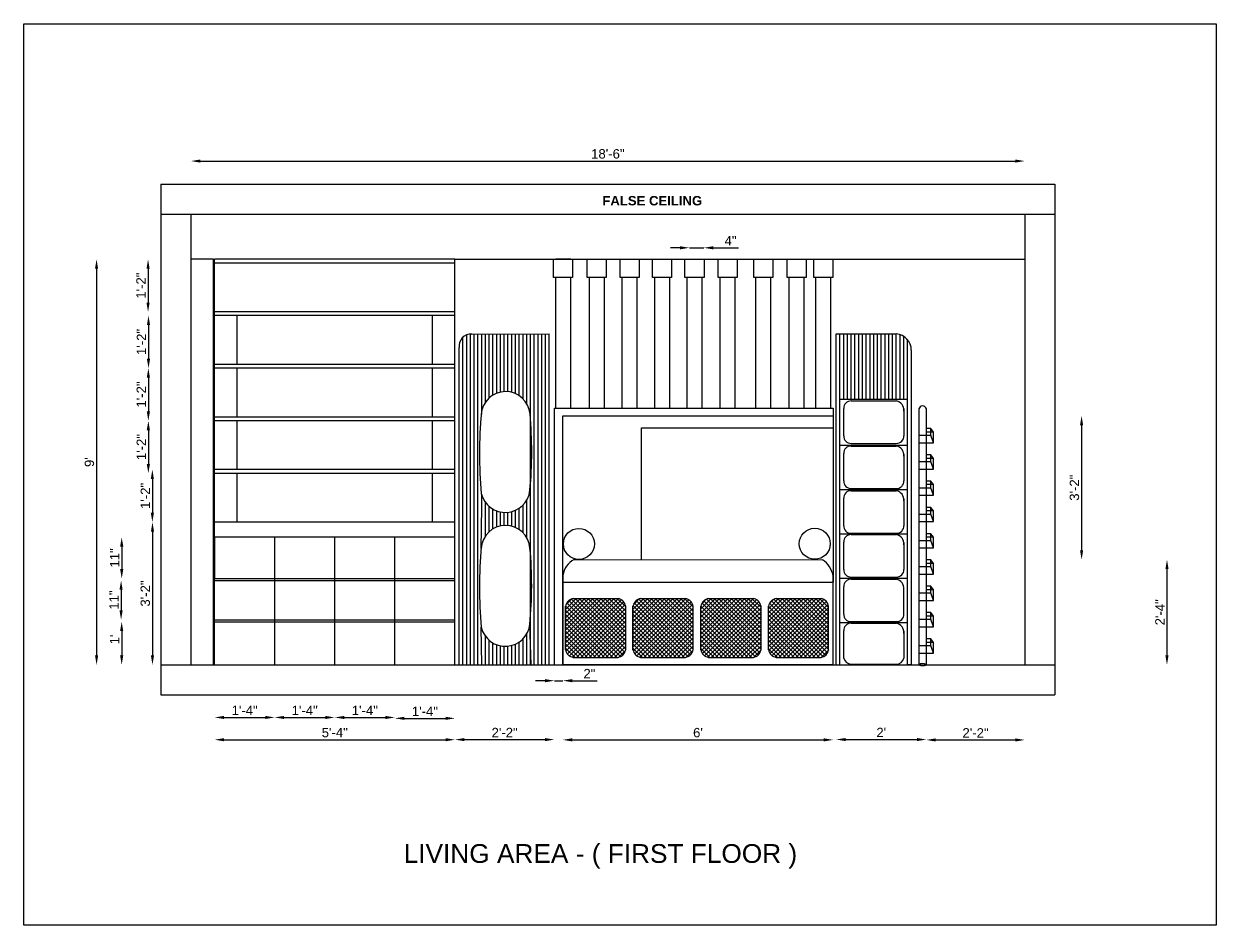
# Model space of a CAD drawing. Header units: feet. Extents: x 2272 to 4893, y 337 to 2916.
# Drawn here: x 3176.6 to 3494, y 1193.7 to 1433.8 of the extents above; entities that cross this region are included whole.
import ezdxf

# ---------------------------------------------------------------- set-up
doc = ezdxf.new("R2010")
doc.units = ezdxf.units.FT
doc.layers.add('Door', color=15, linetype='Continuous')
doc.styles.get("Standard").update_dxf_attribs({"font": 'arial.ttf'})
doc.dimstyles.new('ISO-25', dxfattribs={"dimtxt": 2.5, "dimasz": 2.5, "dimexe": 1.25, "dimexo": 0.625, "dimtad": 1, "dimdec": 0, "dimlunit": 4, "dimtxsty": 'Standard', "dimcen": 2.5, "dimse1": 1, "dimse2": 1, "dimadec": 0, "dimazin": 0, "dimtfac": 1, "dimtdec": 0, "dimtmove": 0, "dimatfit": 3, "dimfxl": 1, "dimarcsym": 0})

# ---------------------------------------------------------------- blocks, each defined once
blk = doc.blocks.new('*D395')
at = {"layer": 'Defpoints', "color": 0, "transparency": 16777216}
for p in [(3227.07, 1301.06), (3210.82, 1263.06), (3227.36, 1263.06)]:
    blk.add_point(p, dxfattribs=at)
at = {"layer": 'Door', "color": 0, "lineweight": -2, "transparency": 16777216}
blk.add_line((3210.82, 1298.56), (3210.82, 1265.56), dxfattribs=at)
at = {"layer": 'Door', "color": 0, "transparency": 16777216}
for points in [[(3210.41, 1298.56), (3211.24, 1298.56), (3210.82, 1301.06)], [(3210.41, 1265.56), (3211.24, 1265.56), (3210.82, 1263.06)]]:
    blk.add_solid(points, dxfattribs=at)
at = {"layer": 'Door', "color": 0, "transparency": 16777216, "insert": (3208.92, 1282.06), "char_height": 2.5, "attachment_point": 5, "rotation": 90}
blk.add_mtext('3\'-2"', dxfattribs=at)
blk = doc.blocks.new('*D396')
at = {"layer": 'Defpoints', "color": 0, "transparency": 16777216}
for p in [(3227.36, 1371.06), (3209.64, 1357.06), (3227.36, 1357.06)]:
    blk.add_point(p, dxfattribs=at)
at = {"layer": 'Door', "color": 0, "lineweight": -2, "transparency": 16777216}
blk.add_line((3209.64, 1368.56), (3209.64, 1359.56), dxfattribs=at)
at = {"layer": 'Door', "color": 0, "transparency": 16777216}
for points in [[(3209.22, 1368.56), (3210.06, 1368.56), (3209.64, 1371.06)], [(3209.22, 1359.56), (3210.06, 1359.56), (3209.64, 1357.06)]]:
    blk.add_solid(points, dxfattribs=at)
at = {"layer": 'Door', "color": 0, "transparency": 16777216, "insert": (3207.76, 1364.06), "char_height": 2.5, "attachment_point": 5, "rotation": 90}
blk.add_mtext('1\'-2"', dxfattribs=at)
blk = doc.blocks.new('*D397')
at = {"layer": 'Defpoints', "color": 0, "transparency": 16777216}
for p in [(3227.36, 1356.06), (3209.76, 1342.06), (3227.36, 1342.06)]:
    blk.add_point(p, dxfattribs=at)
at = {"layer": 'Door', "color": 0, "lineweight": -2, "transparency": 16777216}
blk.add_line((3209.76, 1353.56), (3209.76, 1344.56), dxfattribs=at)
at = {"layer": 'Door', "color": 0, "transparency": 16777216}
for points in [[(3209.34, 1353.56), (3210.18, 1353.56), (3209.76, 1356.06)], [(3209.34, 1344.56), (3210.18, 1344.56), (3209.76, 1342.06)]]:
    blk.add_solid(points, dxfattribs=at)
at = {"layer": 'Door', "color": 0, "transparency": 16777216, "insert": (3207.88, 1349.06), "char_height": 2.5, "attachment_point": 5, "rotation": 90}
blk.add_mtext('1\'-2"', dxfattribs=at)
blk = doc.blocks.new('*D398')
at = {"layer": 'Defpoints', "color": 0, "transparency": 16777216}
for p in [(3227.36, 1328.06), (3209.72, 1314.06), (3227.36, 1314.06)]:
    blk.add_point(p, dxfattribs=at)
at = {"layer": 'Door', "color": 0, "lineweight": -2, "transparency": 16777216}
blk.add_line((3209.72, 1325.56), (3209.72, 1316.56), dxfattribs=at)
at = {"layer": 'Door', "color": 0, "transparency": 16777216}
for points in [[(3209.3, 1325.56), (3210.14, 1325.56), (3209.72, 1328.06)], [(3209.3, 1316.56), (3210.14, 1316.56), (3209.72, 1314.06)]]:
    blk.add_solid(points, dxfattribs=at)
at = {"layer": 'Door', "color": 0, "transparency": 16777216, "insert": (3207.84, 1321.06), "char_height": 2.5, "attachment_point": 5, "rotation": 90}
blk.add_mtext('1\'-2"', dxfattribs=at)
blk = doc.blocks.new('*D399')
at = {"layer": 'Defpoints', "color": 0, "transparency": 16777216}
for p in [(3227.36, 1342.06), (3209.72, 1328.06), (3227.36, 1328.06)]:
    blk.add_point(p, dxfattribs=at)
at = {"layer": 'Door', "color": 0, "lineweight": -2, "transparency": 16777216}
blk.add_line((3209.72, 1339.56), (3209.72, 1330.56), dxfattribs=at)
at = {"layer": 'Door', "color": 0, "transparency": 16777216}
for points in [[(3209.3, 1339.56), (3210.14, 1339.56), (3209.72, 1342.06)], [(3209.3, 1330.56), (3210.14, 1330.56), (3209.72, 1328.06)]]:
    blk.add_solid(points, dxfattribs=at)
at = {"layer": 'Door', "color": 0, "transparency": 16777216, "insert": (3207.84, 1335.06), "char_height": 2.5, "attachment_point": 5, "rotation": 90}
blk.add_mtext('1\'-2"', dxfattribs=at)
blk = doc.blocks.new('*D400')
at = {"layer": 'Defpoints', "color": 0, "transparency": 16777216}
for p in [(3227.36, 1315.06), (3210.79, 1301.06), (3227.36, 1301.06)]:
    blk.add_point(p, dxfattribs=at)
at = {"layer": 'Door', "color": 0, "lineweight": -2, "transparency": 16777216}
blk.add_line((3210.79, 1312.56), (3210.79, 1303.56), dxfattribs=at)
at = {"layer": 'Door', "color": 0, "transparency": 16777216}
for points in [[(3210.37, 1312.56), (3211.2, 1312.56), (3210.79, 1315.06)], [(3210.37, 1303.56), (3211.2, 1303.56), (3210.79, 1301.06)]]:
    blk.add_solid(points, dxfattribs=at)
at = {"layer": 'Door', "color": 0, "transparency": 16777216, "insert": (3208.91, 1308.06), "char_height": 2.5, "attachment_point": 5, "rotation": 90}
blk.add_mtext('1\'-2"', dxfattribs=at)
blk = doc.blocks.new('*D401')
at = {"color": 0, "lineweight": -2, "transparency": 16777216}
blk.add_line((3229.86, 1249.06), (3240.86, 1249.06), dxfattribs=at)
at = {"color": 0, "transparency": 16777216}
for points in [[(3229.86, 1249.47), (3229.86, 1248.64), (3227.36, 1249.06)], [(3240.86, 1249.47), (3240.86, 1248.64), (3243.36, 1249.06)]]:
    blk.add_solid(points, dxfattribs=at)
at = {"layer": 'Defpoints', "color": 0, "transparency": 16777216}
for p in [(3227.36, 1263.06), (3243.36, 1263.06), (3243.36, 1249.06)]:
    blk.add_point(p, dxfattribs=at)
at = {"color": 0, "transparency": 16777216, "insert": (3235.36, 1250.94), "char_height": 2.5, "attachment_point": 5}
blk.add_mtext('1\'-4"', dxfattribs=at)
blk = doc.blocks.new('*D402')
at = {"color": 0, "lineweight": -2, "transparency": 16777216}
blk.add_line((3245.86, 1249.06), (3256.86, 1249.06), dxfattribs=at)
at = {"color": 0, "transparency": 16777216}
for points in [[(3245.86, 1249.47), (3245.86, 1248.64), (3243.36, 1249.06)], [(3256.86, 1249.47), (3256.86, 1248.64), (3259.36, 1249.06)]]:
    blk.add_solid(points, dxfattribs=at)
at = {"layer": 'Defpoints', "color": 0, "transparency": 16777216}
for p in [(3243.36, 1263.06), (3259.36, 1263.06), (3259.36, 1249.06)]:
    blk.add_point(p, dxfattribs=at)
at = {"color": 0, "transparency": 16777216, "insert": (3251.36, 1250.94), "char_height": 2.5, "attachment_point": 5}
blk.add_mtext('1\'-4"', dxfattribs=at)
blk = doc.blocks.new('*D403')
at = {"color": 0, "lineweight": -2, "transparency": 16777216}
blk.add_line((3261.86, 1249.06), (3272.86, 1249.06), dxfattribs=at)
at = {"color": 0, "transparency": 16777216}
for points in [[(3261.86, 1249.47), (3261.86, 1248.64), (3259.36, 1249.06)], [(3272.86, 1249.47), (3272.86, 1248.64), (3275.36, 1249.06)]]:
    blk.add_solid(points, dxfattribs=at)
at = {"layer": 'Defpoints', "color": 0, "transparency": 16777216}
for p in [(3259.36, 1263.06), (3275.36, 1263.06), (3275.36, 1249.06)]:
    blk.add_point(p, dxfattribs=at)
at = {"color": 0, "transparency": 16777216, "insert": (3267.36, 1250.94), "char_height": 2.5, "attachment_point": 5}
blk.add_mtext('1\'-4"', dxfattribs=at)
blk = doc.blocks.new('*D404')
at = {"color": 0, "lineweight": -2, "transparency": 16777216}
blk.add_line((3277.86, 1248.82), (3288.86, 1248.82), dxfattribs=at)
at = {"color": 0, "transparency": 16777216}
for points in [[(3277.86, 1249.24), (3277.86, 1248.41), (3275.36, 1248.82)], [(3288.86, 1249.24), (3288.86, 1248.41), (3291.36, 1248.82)]]:
    blk.add_solid(points, dxfattribs=at)
at = {"layer": 'Defpoints', "color": 0, "transparency": 16777216}
for p in [(3275.36, 1263.06), (3291.36, 1263.06), (3291.36, 1248.82)]:
    blk.add_point(p, dxfattribs=at)
at = {"color": 0, "transparency": 16777216, "insert": (3283.36, 1250.7), "char_height": 2.5, "attachment_point": 5}
blk.add_mtext('1\'-4"', dxfattribs=at)
blk = doc.blocks.new('*D405')
at = {"color": 0, "lineweight": -2, "transparency": 16777216}
blk.add_line((3480.95, 1288.58), (3480.95, 1265.56), dxfattribs=at)
at = {"color": 0, "transparency": 16777216}
for points in [[(3480.53, 1288.58), (3481.36, 1288.58), (3480.95, 1291.08)], [(3480.53, 1265.56), (3481.36, 1265.56), (3480.95, 1263.06)]]:
    blk.add_solid(points, dxfattribs=at)
at = {"layer": 'Defpoints', "color": 0, "transparency": 16777216}
for p in [(3389.24, 1291.08), (3390.53, 1263.06), (3480.95, 1263.06)]:
    blk.add_point(p, dxfattribs=at)
at = {"color": 0, "transparency": 16777216, "insert": (3479.07, 1277.07), "char_height": 2.5, "attachment_point": 5, "rotation": 90}
blk.add_mtext('2\'-4"', dxfattribs=at)
blk = doc.blocks.new('*D383')
at = {"color": 0, "lineweight": -2, "transparency": 16777216}
blk.add_line((3458.21, 1326.89), (3458.21, 1293.59), dxfattribs=at)
at = {"color": 0, "transparency": 16777216}
for points in [[(3457.8, 1326.89), (3458.63, 1326.89), (3458.21, 1329.39)], [(3457.8, 1293.59), (3458.63, 1293.59), (3458.21, 1291.09)]]:
    blk.add_solid(points, dxfattribs=at)
at = {"layer": 'Defpoints', "color": 0, "transparency": 16777216}
for p in [(3331.39, 1329.39), (3331.39, 1291.09), (3458.21, 1291.09)]:
    blk.add_point(p, dxfattribs=at)
at = {"color": 0, "transparency": 16777216, "insert": (3456.31, 1310.24), "char_height": 2.5, "attachment_point": 5, "rotation": 90}
blk.add_mtext('3\'-2"', dxfattribs=at)
blk = doc.blocks.new('*D406')
at = {"color": 0, "lineweight": -2, "transparency": 16777216}
blk.add_line((3223.57, 1397.23), (3440.57, 1397.23), dxfattribs=at)
at = {"color": 0, "transparency": 16777216}
for points in [[(3223.57, 1397.64), (3223.57, 1396.81), (3221.07, 1397.23)], [(3440.57, 1397.64), (3440.57, 1396.81), (3443.07, 1397.23)]]:
    blk.add_solid(points, dxfattribs=at)
at = {"layer": 'Defpoints', "color": 0, "transparency": 16777216}
for p in [(3443.07, 1397.23), (3221.07, 1383.06), (3443.07, 1383.06)]:
    blk.add_point(p, dxfattribs=at)
at = {"color": 0, "transparency": 16777216, "insert": (3332.07, 1399.13), "char_height": 2.5, "attachment_point": 5}
blk.add_mtext('18\'-6"', dxfattribs=at)
blk = doc.blocks.new('*D407')
at = {"color": 0, "lineweight": -2, "transparency": 16777216}
blk.add_line((3195.93, 1368.56), (3195.93, 1265.56), dxfattribs=at)
at = {"color": 0, "transparency": 16777216}
for points in [[(3195.52, 1368.56), (3196.35, 1368.56), (3195.93, 1371.06)], [(3195.52, 1265.56), (3196.35, 1265.56), (3195.93, 1263.06)]]:
    blk.add_solid(points, dxfattribs=at)
at = {"layer": 'Defpoints', "color": 0, "transparency": 16777216}
for p in [(3221.07, 1371.06), (3195.93, 1263.06), (3221.07, 1263.06)]:
    blk.add_point(p, dxfattribs=at)
at = {"color": 0, "transparency": 16777216, "insert": (3194.03, 1317.06), "char_height": 2.5, "attachment_point": 5, "rotation": 90}
blk.add_mtext("9'", dxfattribs=at)
blk = doc.blocks.new('*D384')
at = {"color": 0, "lineweight": -2, "transparency": 16777216}
for p, q in [((3351.28, 1374.13), (3348.78, 1374.13)), ((3353.78, 1374.13), (3357.63, 1374.13)), ((3360.13, 1374.13), (3366.85, 1374.13))]:
    blk.add_line(p, q, dxfattribs=at)
at = {"color": 0, "transparency": 16777216}
for points in [[(3351.28, 1374.55), (3351.28, 1373.71), (3353.78, 1374.13)], [(3360.13, 1374.55), (3360.13, 1373.71), (3357.63, 1374.13)]]:
    blk.add_solid(points, dxfattribs=at)
at = {"layer": 'Defpoints', "color": 0, "transparency": 16777216}
for p in [(3357.63, 1374.13), (3353.78, 1366.24), (3357.63, 1366.24)]:
    blk.add_point(p, dxfattribs=at)
at = {"color": 0, "transparency": 16777216, "insert": (3364.74, 1376.01), "char_height": 2.5, "attachment_point": 5}
blk.add_mtext('4"', dxfattribs=at)
blk = doc.blocks.new('*D385')
at = {"color": 0, "lineweight": -2, "transparency": 16777216}
blk.add_line((3229.86, 1243.13), (3288.86, 1243.13), dxfattribs=at)
at = {"color": 0, "transparency": 16777216}
for points in [[(3229.86, 1243.55), (3229.86, 1242.71), (3227.36, 1243.13)], [(3288.86, 1243.55), (3288.86, 1242.71), (3291.36, 1243.13)]]:
    blk.add_solid(points, dxfattribs=at)
at = {"layer": 'Defpoints', "color": 0, "transparency": 16777216}
for p in [(3227.36, 1263.06), (3291.36, 1263.06), (3291.36, 1243.13)]:
    blk.add_point(p, dxfattribs=at)
at = {"color": 0, "transparency": 16777216, "insert": (3259.36, 1245.02), "char_height": 2.5, "attachment_point": 5}
blk.add_mtext('5\'-4"', dxfattribs=at)
blk = doc.blocks.new('*D386')
at = {"color": 0, "lineweight": -2, "transparency": 16777216}
blk.add_line((3293.86, 1243.16), (3315.33, 1243.16), dxfattribs=at)
at = {"color": 0, "transparency": 16777216}
for points in [[(3293.86, 1243.58), (3293.86, 1242.75), (3291.36, 1243.16)], [(3315.33, 1243.58), (3315.33, 1242.75), (3317.83, 1243.16)]]:
    blk.add_solid(points, dxfattribs=at)
at = {"layer": 'Defpoints', "color": 0, "transparency": 16777216}
for p in [(3291.36, 1263.06), (3317.83, 1263.06), (3317.83, 1243.16)]:
    blk.add_point(p, dxfattribs=at)
at = {"color": 0, "transparency": 16777216, "insert": (3304.59, 1245.04), "char_height": 2.5, "attachment_point": 5}
blk.add_mtext('2\'-2"', dxfattribs=at)
blk = doc.blocks.new('*D408')
at = {"color": 0, "lineweight": -2, "transparency": 16777216}
blk.add_line((3322.57, 1243.09), (3389.57, 1243.09), dxfattribs=at)
at = {"color": 0, "transparency": 16777216}
for points in [[(3322.57, 1243.51), (3322.57, 1242.68), (3320.07, 1243.09)], [(3389.57, 1243.51), (3389.57, 1242.68), (3392.07, 1243.09)]]:
    blk.add_solid(points, dxfattribs=at)
at = {"layer": 'Defpoints', "color": 0, "transparency": 16777216}
for p in [(3320.07, 1263.06), (3392.07, 1263.06), (3392.07, 1243.09)]:
    blk.add_point(p, dxfattribs=at)
at = {"color": 0, "transparency": 16777216, "insert": (3356.07, 1245), "char_height": 2.5, "attachment_point": 5}
blk.add_mtext("6'", dxfattribs=at)
blk = doc.blocks.new('*D409')
at = {"color": 0, "lineweight": -2, "transparency": 16777216}
for p, q in [((3315.33, 1258.85), (3312.83, 1258.85)), ((3317.83, 1258.85), (3320.07, 1258.85)), ((3322.57, 1258.85), (3329.24, 1258.85))]:
    blk.add_line(p, q, dxfattribs=at)
at = {"color": 0, "transparency": 16777216}
for points in [[(3315.33, 1259.27), (3315.33, 1258.43), (3317.83, 1258.85)], [(3322.57, 1259.27), (3322.57, 1258.43), (3320.07, 1258.85)]]:
    blk.add_solid(points, dxfattribs=at)
at = {"layer": 'Defpoints', "color": 0, "transparency": 16777216}
for p in [(3317.83, 1263.06), (3320.07, 1263.06), (3320.07, 1258.85)]:
    blk.add_point(p, dxfattribs=at)
at = {"color": 0, "transparency": 16777216, "insert": (3327.16, 1260.73), "char_height": 2.5, "attachment_point": 5}
blk.add_mtext('2"', dxfattribs=at)
blk = doc.blocks.new('*D410')
at = {"color": 0, "lineweight": -2, "transparency": 16777216}
blk.add_line((3395.37, 1243.18), (3414.37, 1243.18), dxfattribs=at)
at = {"color": 0, "transparency": 16777216}
for points in [[(3395.37, 1243.59), (3395.37, 1242.76), (3392.87, 1243.18)], [(3414.37, 1243.59), (3414.37, 1242.76), (3416.87, 1243.18)]]:
    blk.add_solid(points, dxfattribs=at)
at = {"layer": 'Defpoints', "color": 0, "transparency": 16777216}
for p in [(3392.87, 1263.06), (3416.87, 1263.06), (3416.87, 1243.18)]:
    blk.add_point(p, dxfattribs=at)
at = {"color": 0, "transparency": 16777216, "insert": (3404.87, 1245.06), "char_height": 2.5, "attachment_point": 5}
blk.add_mtext("2'", dxfattribs=at)
blk = doc.blocks.new('*D411')
at = {"color": 0, "lineweight": -2, "transparency": 16777216}
blk.add_line((3419.37, 1243.07), (3440.57, 1243.07), dxfattribs=at)
at = {"color": 0, "transparency": 16777216}
for points in [[(3419.37, 1243.48), (3419.37, 1242.65), (3416.87, 1243.07)], [(3440.57, 1243.48), (3440.57, 1242.65), (3443.07, 1243.07)]]:
    blk.add_solid(points, dxfattribs=at)
at = {"layer": 'Defpoints', "color": 0, "transparency": 16777216}
for p in [(3416.87, 1263.06), (3443.07, 1263.06), (3443.07, 1243.07)]:
    blk.add_point(p, dxfattribs=at)
at = {"color": 0, "transparency": 16777216, "insert": (3429.97, 1244.95), "char_height": 2.5, "attachment_point": 5}
blk.add_mtext('2\'-2"', dxfattribs=at)
blk = doc.blocks.new('*D412')
at = {"color": 0, "lineweight": -2, "transparency": 16777216}
blk.add_line((3202.63, 1294.56), (3202.63, 1288.56), dxfattribs=at)
at = {"color": 0, "transparency": 16777216}
for points in [[(3202.21, 1294.56), (3203.05, 1294.56), (3202.63, 1297.06)], [(3202.21, 1288.56), (3203.05, 1288.56), (3202.63, 1286.06)]]:
    blk.add_solid(points, dxfattribs=at)
at = {"layer": 'Defpoints', "color": 0, "transparency": 16777216}
for p in [(3227.36, 1297.06), (3202.63, 1286.06), (3227.36, 1286.06)]:
    blk.add_point(p, dxfattribs=at)
at = {"color": 0, "transparency": 16777216, "insert": (3200.75, 1291.56), "char_height": 2.5, "attachment_point": 5, "rotation": 90}
blk.add_mtext('11"', dxfattribs=at)
blk = doc.blocks.new('*D413')
at = {"color": 0, "lineweight": -2, "transparency": 16777216}
blk.add_line((3202.46, 1283.06), (3202.46, 1277.56), dxfattribs=at)
at = {"color": 0, "transparency": 16777216}
for points in [[(3202.04, 1283.06), (3202.87, 1283.06), (3202.46, 1285.56)], [(3202.04, 1277.56), (3202.87, 1277.56), (3202.46, 1275.06)]]:
    blk.add_solid(points, dxfattribs=at)
at = {"layer": 'Defpoints', "color": 0, "transparency": 16777216}
for p in [(3227.36, 1285.56), (3202.46, 1275.06), (3227.36, 1275.06)]:
    blk.add_point(p, dxfattribs=at)
at = {"color": 0, "transparency": 16777216, "insert": (3200.58, 1280.31), "char_height": 2.5, "attachment_point": 5, "rotation": 90}
blk.add_mtext('11"', dxfattribs=at)
blk = doc.blocks.new('*D414')
at = {"color": 0, "lineweight": -2, "transparency": 16777216}
blk.add_line((3202.62, 1272.06), (3202.62, 1265.56), dxfattribs=at)
at = {"color": 0, "transparency": 16777216}
for points in [[(3202.2, 1272.06), (3203.04, 1272.06), (3202.62, 1274.56)], [(3202.2, 1265.56), (3203.04, 1265.56), (3202.62, 1263.06)]]:
    blk.add_solid(points, dxfattribs=at)
at = {"layer": 'Defpoints', "color": 0, "transparency": 16777216}
for p in [(3227.36, 1274.56), (3202.62, 1263.06), (3227.36, 1263.06)]:
    blk.add_point(p, dxfattribs=at)
at = {"color": 0, "transparency": 16777216, "insert": (3200.74, 1269.84), "char_height": 2.5, "attachment_point": 5, "rotation": 90}
blk.add_mtext("1'", dxfattribs=at)

msp = doc.modelspace()

# ---------------------------------------------------------------- hatches: boundary and pattern name
at = {"true_color": 0xcb9061}
h = msp.add_hatch(dxfattribs=at)
h.set_pattern_fill('ANSI37', color=33, scale=0.25)
h.set_pattern_definition([(45, (847.7625, 495.3498), (-0.561266, 0.561266), []), (135, (847.7625, 495.3498), (-0.561266, -0.561266), [])])
h.paths.add_polyline_path([(3334.818, 1265.056, 0.4142136), (3336.818, 1268.056), (3336.818, 1278.72, 0.4142136), (3333.818, 1280.72), (3322.818, 1280.72, 0.4142136), (3320.818, 1277.72), (3320.818, 1267.056, 0.4142136), (3323.818, 1265.056)])
h.paths.add_polyline_path([(3352.761, 1265.056, 0.4142136), (3354.761, 1268.056), (3354.761, 1278.72, 0.4142136), (3351.761, 1280.72), (3340.761, 1280.72, 0.4142136), (3338.761, 1277.72), (3338.761, 1267.056, 0.4142136), (3341.761, 1265.056)])
h.paths.add_polyline_path([(3370.857, 1265.056, 0.4142136), (3372.857, 1268.056), (3372.857, 1278.72, 0.4142136), (3369.857, 1280.72), (3358.857, 1280.72, 0.4142136), (3356.857, 1277.72), (3356.857, 1267.056, 0.4142136), (3359.857, 1265.056)])
h.paths.add_polyline_path([(3388.863, 1265.056, 0.4142136), (3390.863, 1268.056), (3390.863, 1278.72, 0.4142136), (3387.863, 1280.72), (3376.863, 1280.72, 0.4142136), (3374.863, 1277.72), (3374.863, 1267.056, 0.4142136), (3377.863, 1265.056)])

# ---------------------------------------------------------------- linework, layer by layer
at = {"color": 85, "true_color": 0x58ba48}
for p, q in [((3233.359, 1343.056), (3233.359, 1356.056)), ((3285.359, 1343.056), (3285.359, 1356.056)), ((3233.359, 1329.056), (3233.359, 1342.056)), ((3285.359, 1329.056), (3285.359, 1342.056)), ((3233.359, 1315.056), (3233.359, 1328.056)), ((3285.359, 1315.056), (3285.359, 1328.056)), ((3233.359, 1301.056), (3233.359, 1314.056)), ((3285.359, 1301.056), (3285.359, 1314.056)), ((3227.359, 1297.056), (3227.359, 1286.056))]:
    msp.add_line(p, q, dxfattribs=at)
at = {"color": 141, "true_color": 0xadddf7}
for p, q in [((3293.481, 1263.056), (3293.481, 1350.301)), ((3294.481, 1263.056), (3294.481, 1350.937)), ((3295.481, 1263.056), (3295.481, 1351.163)), ((3296.481, 1271.73), (3296.481, 1351.167)), ((3297.481, 1305.871), (3297.481, 1351.17)), ((3298.481, 1330.682), (3298.481, 1351.173)), ((3299.481, 1333.016), (3299.481, 1351.176)), ((3300.481, 1334.161), (3300.481, 1351.179)), ((3301.481, 1334.905), (3301.481, 1351.181)), ((3301.481, 1335.765), (3301.481, 1350.459)), ((3302.481, 1335.398), (3302.481, 1351.184)), ((3303.481, 1335.699), (3303.481, 1351.187)), ((3304.481, 1335.834), (3304.481, 1351.19)), ((3305.481, 1335.813), (3305.481, 1351.193)), ((3306.481, 1335.636), (3306.481, 1351.195)), ((3307.481, 1335.289), (3307.481, 1351.198)), ((3308.481, 1334.737), (3308.481, 1351.201)), ((3309.481, 1333.909), (3309.481, 1351.204)), ((3309.481, 1333.909), (3309.481, 1351.204)), ((3309.481, 1333.909), (3309.481, 1351.204)), ((3310.481, 1332.599), (3310.481, 1351.206)), ((3311.481, 1328.138), (3311.481, 1351.223)), ((3311.481, 1263.056), (3311.481, 1351.212)), ((3312.481, 1263.056), (3312.481, 1351.212)), ((3313.481, 1263.056), (3313.481, 1351.215)), ((3314.481, 1263.056), (3314.481, 1351.218)), ((3314.481, 1263.056), (3314.481, 1351.218)), ((3315.481, 1263.056), (3315.481, 1351.22)), ((3316.481, 1263.056), (3316.481, 1351.223)), ((3392.873, 1263.056), (3392.873, 1351.223)), ((3393.873, 1263.056), (3393.873, 1351.223)), ((3394.873, 1333.856), (3394.873, 1351.223)), ((3395.873, 1333.856), (3395.873, 1351.223)), ((3396.873, 1333.856), (3396.873, 1351.223)), ((3397.873, 1333.856), (3397.873, 1351.223)), ((3398.873, 1333.856), (3398.873, 1351.223)), ((3399.873, 1333.856), (3399.873, 1351.223)), ((3400.873, 1333.856), (3400.873, 1351.223)), ((3401.873, 1333.856), (3401.873, 1351.223)), ((3402.873, 1333.856), (3402.873, 1351.223)), ((3403.873, 1333.856), (3403.873, 1351.223)), ((3404.873, 1333.856), (3404.873, 1351.223)), ((3405.873, 1333.856), (3405.873, 1351.223)), ((3406.873, 1333.856), (3406.873, 1351.223)), ((3407.873, 1333.856), (3407.873, 1351.223)), ((3408.873, 1333.856), (3408.873, 1351.223)), ((3409.873, 1333.856), (3409.873, 1351.001)), ((3410.873, 1333.856), (3410.873, 1350.507)), ((3411.873, 1263.056), (3411.873, 1349.601)), ((3292.481, 1263.056), (3292.481, 1347.54)), ((3298.481, 1304.95), (3298.481, 1308.288)), ((3297.481, 1270.227), (3297.481, 1305.871)), ((3298.342, 1294.074), (3298.481, 1304.95)), ((3299.481, 1297.396), (3299.481, 1306.309)), ((3300.481, 1298.535), (3300.481, 1305.234)), ((3309.481, 1298.266), (3309.481, 1305.628)), ((3310.481, 1296.95), (3310.481, 1306.952)), ((3301.481, 1299.277), (3301.481, 1304.525)), ((3302.481, 1299.768), (3302.481, 1304.055)), ((3303.481, 1300.067), (3303.481, 1303.771)), ((3304.481, 1300.201), (3304.481, 1303.65)), ((3305.481, 1300.179), (3305.481, 1303.682)), ((3306.481, 1300), (3306.481, 1303.869)), ((3306.481, 1300), (3306.481, 1303.869)), ((3307.481, 1299.651), (3307.481, 1304.227)), ((3308.481, 1299.097), (3308.481, 1304.789)), ((3298.481, 1263.056), (3298.361, 1273.063)), ((3311.693, 1263.056), (3311.309, 1273.91)), ((3296.481, 1263.056), (3296.481, 1271.73)), ((3297.481, 1263.056), (3297.481, 1270.227)), ((3299.481, 1263.056), (3299.481, 1270.664)), ((3309.481, 1263.056), (3309.481, 1270.003)), ((3310.481, 1263.056), (3310.481, 1271.334)), ((3300.481, 1263.056), (3300.481, 1269.592)), ((3301.481, 1263.056), (3301.481, 1268.886)), ((3302.481, 1263.056), (3302.481, 1268.418)), ((3303.481, 1263.056), (3303.481, 1268.136)), ((3304.481, 1263.056), (3304.481, 1268.016)), ((3305.481, 1263.056), (3305.481, 1268.049)), ((3306.481, 1263.056), (3306.481, 1268.238)), ((3307.481, 1263.056), (3307.481, 1268.598)), ((3308.481, 1263.056), (3308.481, 1269.161))]:
    msp.add_line(p, q, dxfattribs=at)
at = {"color": 4}
for p, q in [((3295.832, 1351.166), (3316.481, 1351.223)), ((3392.873, 1351.223), (3408.873, 1351.223)), ((3412.873, 1346.831), (3412.873, 1263.056)), ((3322.818, 1280.72), (3334.818, 1280.72)), ((3340.761, 1280.72), (3352.761, 1280.72)), ((3358.857, 1280.72), (3370.857, 1280.72)), ((3376.863, 1280.72), (3388.863, 1280.72)), ((3320.818, 1267.056), (3320.818, 1278.72)), ((3336.818, 1267.056), (3336.818, 1278.72)), ((3338.761, 1267.056), (3338.761, 1278.72)), ((3354.761, 1267.056), (3354.761, 1278.72)), ((3356.857, 1267.056), (3356.857, 1278.72)), ((3372.857, 1267.056), (3372.857, 1278.72)), ((3374.863, 1267.056), (3374.863, 1278.72)), ((3390.863, 1267.056), (3390.863, 1278.72)), ((3322.818, 1265.056), (3334.818, 1265.056)), ((3340.761, 1265.056), (3352.761, 1265.056)), ((3358.857, 1265.056), (3370.857, 1265.056)), ((3376.863, 1265.056), (3388.863, 1265.056)), ((3380.537, 1263.056), (3382.537, 1263.056)), ((3412.873, 1263.056), (3411.873, 1263.056))]:
    msp.add_line(p, q, dxfattribs=at)
at = {"color": 30, "true_color": 0xf26722}
for p, q in [((3311.481, 1328.138), (3311.481, 1333.856)), ((3393.873, 1333.856), (3411.873, 1333.856)), ((3393.873, 1263.056), (3393.873, 1333.856)), ((3411.873, 1263.056), (3411.873, 1333.856)), ((3394.873, 1324.056), (3394.873, 1331.356)), ((3396.873, 1333.356), (3408.873, 1333.356)), ((3410.873, 1331.307), (3410.873, 1324.056)), ((3393.873, 1321.556), (3411.873, 1321.556)), ((3396.873, 1322.056), (3408.873, 1322.056)), ((3396.873, 1321.334), (3408.873, 1321.334)), ((3394.873, 1312.034), (3394.873, 1319.334)), ((3410.873, 1319.285), (3410.873, 1312.034)), ((3393.873, 1309.756), (3411.873, 1309.756)), ((3396.873, 1310.034), (3408.873, 1310.034)), ((3396.873, 1309.428), (3408.873, 1309.428)), ((3394.873, 1300.128), (3394.873, 1307.428)), ((3410.873, 1307.379), (3410.873, 1300.128)), ((3393.873, 1297.956), (3411.873, 1297.956)), ((3394.873, 1288.44), (3394.873, 1295.74)), ((3396.873, 1298.128), (3408.873, 1298.128)), ((3396.873, 1297.74), (3408.873, 1297.74)), ((3410.873, 1295.692), (3410.873, 1288.44)), ((3320.075, 1286.906), (3320.075, 1263.056)), ((3393.873, 1286.156), (3411.873, 1286.156)), ((3396.873, 1286.44), (3408.873, 1286.44)), ((3396.873, 1285.87), (3408.873, 1285.87)), ((3394.873, 1276.57), (3394.873, 1283.87)), ((3393.873, 1274.356), (3411.873, 1274.356)), ((3396.873, 1274.57), (3408.873, 1274.57)), ((3396.873, 1274.153), (3408.873, 1274.153)), ((3394.873, 1264.853), (3394.873, 1272.153)), ((3410.873, 1272.104), (3410.873, 1264.853)), ((3396.873, 1263.291), (3408.873, 1263.291))]:
    msp.add_line(p, q, dxfattribs=at)
at = {"color": 30, "true_color": 0xf8991e}
for p, q in [((3392.107, 1331.39), (3392.107, 1329.39)), ((3320.075, 1263.056), (3320.075, 1329.39)), ((3392.107, 1329.39), (3392.075, 1285.056)), ((3392.075, 1263.056), (3392.075, 1286.719)), ((3410.873, 1276.57), (3410.873, 1283.176)), ((3392.075, 1263.056), (3320.075, 1263.056)), ((3392.075, 1263.056), (3343.075, 1263.056))]:
    msp.add_line(p, q, dxfattribs=at)
at = {"color": 9, "true_color": 0xd19cc7}
for p, q in [((3414.873, 1331.217), (3414.873, 1324.217)), ((3416.873, 1263.056), (3416.873, 1331.217)), ((3414.873, 1324.217), (3418.043, 1324.217)), ((3414.873, 1324.217), (3414.873, 1317.217)), ((3418.043, 1325.99), (3416.873, 1325.99)), ((3418.762, 1325.052), (3416.873, 1325.052)), ((3418.043, 1324.217), (3418.043, 1325.99)), ((3418.762, 1325.052), (3418.043, 1325.99)), ((3418.763, 1322.217), (3418.043, 1324.217)), ((3418.762, 1322.217), (3418.762, 1325.052)), ((3414.873, 1322.217), (3418.763, 1322.217)), ((3418.043, 1318.99), (3416.873, 1318.99)), ((3418.762, 1318.052), (3416.873, 1318.052)), ((3418.043, 1317.217), (3418.043, 1318.99)), ((3418.762, 1318.052), (3418.043, 1318.99)), ((3418.762, 1315.217), (3418.762, 1318.052)), ((3414.873, 1317.217), (3416.873, 1317.217)), ((3414.873, 1317.217), (3414.873, 1310.217)), ((3414.873, 1317.217), (3418.043, 1317.217)), ((3414.873, 1315.217), (3416.873, 1315.217)), ((3414.873, 1315.217), (3418.763, 1315.217)), ((3418.763, 1315.217), (3418.043, 1317.217)), ((3418.043, 1311.99), (3416.873, 1311.99)), ((3418.043, 1310.217), (3418.043, 1311.99)), ((3418.762, 1311.052), (3418.043, 1311.99)), ((3414.873, 1310.217), (3416.873, 1310.217)), ((3414.873, 1310.217), (3414.873, 1303.217)), ((3414.873, 1310.217), (3418.043, 1310.217)), ((3414.873, 1308.217), (3416.873, 1308.217)), ((3414.873, 1308.217), (3418.763, 1308.217)), ((3418.762, 1311.052), (3416.873, 1311.052)), ((3418.763, 1308.217), (3418.043, 1310.217)), ((3418.762, 1308.217), (3418.762, 1311.052)), ((3418.043, 1304.99), (3416.873, 1304.99)), ((3418.043, 1303.217), (3418.043, 1304.99)), ((3418.762, 1304.052), (3418.043, 1304.99)), ((3414.873, 1303.217), (3416.873, 1303.217)), ((3414.873, 1303.217), (3414.873, 1296.217)), ((3414.873, 1303.217), (3418.043, 1303.217)), ((3418.762, 1304.052), (3416.873, 1304.052)), ((3418.763, 1301.217), (3418.043, 1303.217)), ((3418.762, 1301.217), (3418.762, 1304.052)), ((3414.873, 1301.217), (3416.873, 1301.217)), ((3414.873, 1301.217), (3418.763, 1301.217)), ((3414.873, 1296.217), (3416.873, 1296.217)), ((3414.873, 1296.217), (3414.873, 1289.217)), ((3414.873, 1296.217), (3418.043, 1296.217)), ((3418.043, 1297.99), (3416.873, 1297.99)), ((3418.762, 1297.052), (3416.873, 1297.052)), ((3418.043, 1296.217), (3418.043, 1297.99)), ((3418.762, 1297.052), (3418.043, 1297.99)), ((3418.763, 1294.217), (3418.043, 1296.217)), ((3418.762, 1294.217), (3418.762, 1297.052)), ((3414.873, 1294.217), (3416.873, 1294.217)), ((3414.873, 1294.217), (3418.763, 1294.217)), ((3414.873, 1289.217), (3416.873, 1289.217)), ((3414.873, 1289.217), (3414.873, 1282.217)), ((3414.873, 1289.217), (3418.043, 1289.217)), ((3418.043, 1290.99), (3416.873, 1290.99)), ((3418.762, 1290.052), (3416.873, 1290.052)), ((3418.043, 1289.217), (3418.043, 1290.99)), ((3418.762, 1290.052), (3418.043, 1290.99)), ((3418.763, 1287.217), (3418.043, 1289.217)), ((3418.762, 1287.217), (3418.762, 1290.052)), ((3414.873, 1287.217), (3416.873, 1287.217)), ((3414.873, 1287.217), (3418.763, 1287.217)), ((3418.043, 1283.99), (3416.873, 1283.99)), ((3418.762, 1283.052), (3416.873, 1283.052)), ((3418.043, 1282.217), (3418.043, 1283.99)), ((3418.762, 1283.052), (3418.043, 1283.99)), ((3418.762, 1280.217), (3418.762, 1283.052)), ((3414.873, 1282.217), (3416.873, 1282.217)), ((3414.873, 1282.217), (3414.873, 1275.217)), ((3414.873, 1282.217), (3418.043, 1282.217)), ((3414.873, 1280.217), (3416.873, 1280.217)), ((3414.873, 1280.217), (3418.763, 1280.217)), ((3418.763, 1280.217), (3418.043, 1282.217)), ((3418.043, 1276.99), (3416.873, 1276.99)), ((3418.043, 1275.217), (3418.043, 1276.99)), ((3418.762, 1276.052), (3418.043, 1276.99)), ((3414.873, 1275.217), (3416.873, 1275.217)), ((3414.873, 1275.217), (3414.873, 1263.056)), ((3414.873, 1275.217), (3418.043, 1275.217)), ((3414.873, 1273.217), (3416.873, 1273.217)), ((3414.873, 1273.217), (3418.763, 1273.217)), ((3418.762, 1276.052), (3416.873, 1276.052)), ((3418.763, 1273.217), (3418.043, 1275.217)), ((3418.762, 1273.217), (3418.762, 1276.052)), ((3418.043, 1269.99), (3416.873, 1269.99)), ((3418.043, 1268.217), (3418.043, 1269.99)), ((3418.762, 1269.052), (3418.043, 1269.99)), ((3414.873, 1268.217), (3416.873, 1268.217)), ((3414.873, 1268.217), (3418.043, 1268.217)), ((3418.762, 1269.052), (3416.873, 1269.052)), ((3418.763, 1266.217), (3418.043, 1268.217)), ((3418.762, 1266.217), (3418.762, 1269.052)), ((3414.873, 1266.217), (3416.873, 1266.217)), ((3414.873, 1266.217), (3418.763, 1266.217))]:
    msp.add_line(p, q, dxfattribs=at)
at = {"color": 215, "true_color": 0xa953a0}
for p, q in [((3227.359, 1286.056), (3291.359, 1286.056)), ((3227.359, 1285.556), (3291.359, 1285.556)), ((3227.359, 1275.056), (3291.359, 1275.056)), ((3227.359, 1274.556), (3291.359, 1274.556))]:
    msp.add_line(p, q, dxfattribs=at)
msp.add_lwpolyline([(3176.569, 1433.767), (3494.039, 1433.767), (3494.039, 1193.748), (3176.569, 1193.748)], close=True)
at = {"color": 85, "true_color": 0x58ba48}
msp.add_lwpolyline([(3341.015, 1291.094), (3341.071, 1326.198), (3392.107, 1326.198)], dxfattribs=at)
at = {"color": 4}
for centre, radius, start, end in [((3295.684, 1347.942), 3.227, 87.35868, 187.14231), ((3408.412, 1346.785), 4.462, 0.58922, 84.06301), ((3323.318, 1278.22), 2.55, 101.30993, 168.69007), ((3334.318, 1278.22), 2.55, 11.30993, 78.69007), ((3341.261, 1278.22), 2.55, 101.30993, 168.69007), ((3352.261, 1278.22), 2.55, 11.30993, 78.69007), ((3359.357, 1278.22), 2.55, 101.30993, 168.69007), ((3370.357, 1278.22), 2.55, 11.30993, 78.69007), ((3377.363, 1278.22), 2.55, 101.30993, 168.69007), ((3388.363, 1278.22), 2.55, 11.30993, 78.69007), ((3323.318, 1267.556), 2.55, 191.30993, 258.69007), ((3334.318, 1267.556), 2.55, 281.30993, 348.69007), ((3341.261, 1267.556), 2.55, 191.30993, 258.69007), ((3352.261, 1267.556), 2.55, 281.30993, 348.69007), ((3359.357, 1267.556), 2.55, 191.30993, 258.69007), ((3370.357, 1267.556), 2.55, 281.30993, 348.69007), ((3377.363, 1267.556), 2.55, 191.30993, 258.69007), ((3388.363, 1267.556), 2.55, 281.30993, 348.69007)]:
    msp.add_arc(centre, radius, start, end, dxfattribs=at)
at = {"color": 215, "true_color": 0xa953a0}
for centre, radius, start, end in [((3304.85, 1329.335), 6.509, 4.15152, 176.71388), ((3415.821, 1319.308), 117.929, 174.73327, 185.16218), ((3201.669, 1319.807), 110.128, 354.65299, 5.20948), ((3304.772, 1310.225), 6.582, 193.42464, 354.06246), ((3304.841, 1293.701), 6.509, 4.15152, 176.71388), ((3415.812, 1283.674), 117.929, 174.73327, 185.16218), ((3201.66, 1284.173), 110.128, 354.65299, 5.20948), ((3304.762, 1274.591), 6.582, 193.42464, 354.06246)]:
    msp.add_arc(centre, radius, start, end, dxfattribs=at)
at = {"color": 30, "true_color": 0xf26722}
for centre, radius, start, end in [((3396.803, 1331.426), 1.932, 87.93045, 182.06955), ((3408.493, 1330.985), 2.402, 352.27513, 80.89758), ((3396.803, 1323.986), 1.932, 177.93045, 272.06955), ((3408.963, 1323.966), 1.912, 267.30087, 2.69913), ((3396.803, 1319.403), 1.932, 87.93045, 182.06955), ((3408.493, 1318.962), 2.402, 352.27513, 80.89758), ((3396.803, 1311.964), 1.932, 177.93045, 272.06955), ((3408.963, 1311.944), 1.912, 267.30087, 2.69913), ((3396.803, 1307.497), 1.932, 87.93045, 182.06955), ((3408.493, 1307.056), 2.402, 352.27513, 80.89758), ((3396.803, 1300.058), 1.932, 177.93045, 272.06955), ((3408.963, 1300.038), 1.912, 267.30087, 2.69913), ((3396.803, 1295.81), 1.932, 87.93045, 182.06955), ((3408.493, 1295.369), 2.402, 352.27513, 80.89758), ((3396.803, 1288.371), 1.932, 177.93045, 272.06955), ((3396.803, 1283.94), 1.932, 87.93045, 182.06955), ((3408.963, 1288.35), 1.912, 267.30087, 2.69913), ((3408.493, 1283.499), 2.402, 352.27513, 80.89758), ((3396.803, 1276.501), 1.932, 177.93045, 272.06955), ((3408.963, 1276.48), 1.912, 267.30087, 2.69913), ((3396.803, 1272.222), 1.932, 87.93045, 182.06955), ((3408.493, 1271.781), 2.402, 352.27513, 80.89758), ((3396.8, 1265.259), 1.969, 191.90637, 272.12075), ((3408.99, 1265.203), 1.915, 266.5039, 349.46897)]:
    msp.add_arc(centre, radius, start, end, dxfattribs=at)
at = {"color": 9, "true_color": 0xd19cc7}
for centre, radius, start, end in [((3415.873, 1330.991), 1.025, 12.7638, 167.2362), ((3415.873, 1261.934), 1.503, 48.28232, 131.71768), ((3415.873, 1266.145), 3.247, 252.06294, 287.93706)]:
    msp.add_arc(centre, radius, start, end, dxfattribs=at)
at = {"layer": 'Door', "color": 146, "true_color": 0x105689}
for p, q in [((3213.073, 1391.056), (3213.073, 1255.056)), ((3213.073, 1391.056), (3451.073, 1391.056)), ((3419.073, 1390.926), (3419.073, 1391.056)), ((3451.073, 1391.056), (3451.073, 1255.056)), ((3213.073, 1383.056), (3451.073, 1383.056)), ((3221.073, 1383.056), (3221.073, 1263.056)), ((3443.073, 1383.056), (3443.073, 1263.056)), ((3291.359, 1371.056), (3443.073, 1371.056)), ((3385.066, 1291.078), (3385.066, 1291.089)), ((3385.081, 1291.078), (3385.081, 1291.089)), ((3213.073, 1263.056), (3293.359, 1263.056)), ((3227.359, 1263.056), (3241.359, 1263.056)), ((3293.359, 1263.056), (3451.073, 1263.056)), ((3213.073, 1255.056), (3451.073, 1255.056))]:
    msp.add_line(p, q, dxfattribs=at)
at = {"layer": 'Door', "color": 4}
for p, q in [((3227.073, 1371.056), (3221.073, 1371.056)), ((3227.073, 1263.056), (3227.073, 1371.056))]:
    msp.add_line(p, q, dxfattribs=at)
at = {"layer": 'Door', "color": 30, "true_color": 0xf26722}
for p, q in [((3291.359, 1371.056), (3227.359, 1371.056)), ((3227.359, 1301.056), (3227.359, 1371.056)), ((3291.359, 1370.056), (3227.359, 1370.056)), ((3291.359, 1301.056), (3291.359, 1371.056)), ((3291.359, 1357.056), (3227.359, 1357.056)), ((3291.359, 1356.056), (3227.359, 1356.056)), ((3291.359, 1343.056), (3227.359, 1343.056)), ((3291.359, 1342.056), (3227.359, 1342.056)), ((3317.83, 1263.056), (3317.83, 1331.39)), ((3317.83, 1331.39), (3392.107, 1331.39)), ((3291.359, 1329.056), (3227.359, 1329.056)), ((3291.359, 1328.056), (3227.359, 1328.056)), ((3320.075, 1329.39), (3392.107, 1329.39)), ((3291.359, 1315.056), (3227.359, 1315.056)), ((3291.359, 1314.056), (3227.359, 1314.056)), ((3227.359, 1263.056), (3227.359, 1301.056)), ((3291.359, 1301.056), (3227.359, 1301.056)), ((3291.359, 1263.056), (3291.359, 1301.056)), ((3291.359, 1297.056), (3227.359, 1297.056)), ((3243.359, 1263.056), (3243.359, 1297.056)), ((3259.359, 1263.056), (3259.359, 1297.056)), ((3275.359, 1263.056), (3275.359, 1297.056))]:
    msp.add_line(p, q, dxfattribs=at)
at = {"layer": 'Door', "color": 215, "true_color": 0xa953a0}
for p, q in [((3318.175, 1331.39), (3318.175, 1366.242)), ((3322.175, 1331.39), (3322.175, 1366.242)), ((3327.182, 1331.39), (3327.182, 1366.242)), ((3331.182, 1331.39), (3331.182, 1366.242)), ((3335.849, 1331.588), (3335.849, 1366.242)), ((3339.849, 1331.39), (3339.849, 1366.242)), ((3344.557, 1331.39), (3344.557, 1366.242)), ((3348.557, 1331.39), (3348.557, 1366.242)), ((3353.16, 1331.39), (3353.16, 1366.242)), ((3357.16, 1331.39), (3357.16, 1366.242)), ((3361.96, 1331.39), (3361.96, 1366.242)), ((3365.96, 1331.39), (3365.96, 1366.242)), ((3371.44, 1331.39), (3371.44, 1366.242)), ((3375.44, 1331.39), (3375.44, 1366.242)), ((3380.36, 1331.39), (3380.36, 1366.242)), ((3384.36, 1331.39), (3384.36, 1366.242)), ((3387.483, 1331.39), (3387.483, 1366.242)), ((3391.483, 1331.588), (3391.483, 1366.242))]:
    msp.add_line(p, q, dxfattribs=at)
at = {"layer": 'Door', "color": 7, "true_color": 0xffffff}
msp.add_line((3323.092, 1291.102), (3389.243, 1291.076), dxfattribs=at)
at = {"layer": 'Door', "color": 30, "true_color": 0xf8991e}
msp.add_line((3320.075, 1285.056), (3392.075, 1285.056), dxfattribs=at)
msp.add_line((3320.075, 1285.056), (3392.075, 1285.056), dxfattribs=at)
at = {"layer": 'Door', "color": 215, "true_color": 0xa953a0}
for points in [[(3317.568, 1371.077), (3322.644, 1371.077), (3322.644, 1366.242), (3317.568, 1366.242)], [(3326.559, 1371.077), (3331.636, 1371.077), (3331.636, 1366.242), (3326.559, 1366.242)], [(3335.311, 1371.077), (3340.387, 1371.077), (3340.387, 1366.242), (3335.311, 1366.242)], [(3343.985, 1371.077), (3349.061, 1371.077), (3349.061, 1366.242), (3343.985, 1366.242)], [(3352.602, 1371.077), (3357.678, 1371.077), (3357.678, 1366.242), (3352.602, 1366.242)], [(3361.418, 1371.077), (3366.494, 1371.077), (3366.494, 1366.242), (3361.418, 1366.242)], [(3370.897, 1371.077), (3375.974, 1371.077), (3375.974, 1366.242), (3370.897, 1366.242)], [(3379.818, 1371.077), (3384.894, 1371.077), (3384.894, 1366.242), (3379.818, 1366.242)], [(3386.941, 1371.077), (3392.018, 1371.077), (3392.018, 1366.242), (3386.941, 1366.242)]]:
    msp.add_lwpolyline(points, close=True, dxfattribs=at)
at = {"layer": 'Door', "color": 146, "true_color": 0x105689}
msp.add_lwpolyline([(3318.175, 1371.056), (3322.175, 1371.056), (3322.175, 1371.056), (3318.175, 1371.056)], close=True, dxfattribs=at)
msp.add_lwpolyline([(3419.925, 1371.077), (3419.925, 1371.056)], dxfattribs=at)
at = {"layer": 'Door', "color": 3}
for centre in [(3324.367, 1295.261), (3387.152, 1295.32)]:
    msp.add_circle(centre, 4.14, dxfattribs=at)
at = {"layer": 'Door', "color": 7, "true_color": 0xffffff}
for centre, radius, start, end in [((3325.757, 1286.004), 5.753, 117.59662, 170.97998), ((3385.597, 1285.632), 6.552, 8.62822, 56.18874)]:
    msp.add_arc(centre, radius, start, end, dxfattribs=at)

# ---------------------------------------------------------------- texts
at = {"color": 114, "true_color": 0x139b48, "insert": (3330.607, 1387.92), "char_height": 2.5, "attachment_point": 1}
msp.add_mtext_dynamic_manual_height_columns('{\\fArial|b1|i0|c0|p34;\\C2;\\c2092017;FALSE CEILING }', width=39.0499, gutter_width=12.5, heights=[0], dxfattribs=at)
at = {"color": 4, "insert": (3277.708, 1215.328), "char_height": 5, "attachment_point": 1}
msp.add_mtext_dynamic_manual_height_columns('LIVING AREA - ( FIRST FLOOR )', width=282.42065, gutter_width=25, heights=[0], dxfattribs=at)

# ---------------------------------------------------------------- dimensions: what is measured, and where the dimension line sits
at = {"color": 114, "true_color": 0x139b48}
for base, p1, p2, picture, middle in [((3443.073, 1397.226), (3221.073, 1383.056), (3443.073, 1383.056), '*D406', (3332.073, 1399.127)), ((3357.627, 1374.13), (3353.783, 1366.242), (3357.627, 1366.242), '*D384', (3364.739, 1376.005)), ((3243.359, 1249.056), (3227.359, 1263.056), (3243.359, 1263.056), '*D401', (3235.359, 1250.936)), ((3259.359, 1249.056), (3243.359, 1263.056), (3259.359, 1263.056), '*D402', (3251.359, 1250.936)), ((3275.359, 1249.056), (3259.359, 1263.056), (3275.359, 1263.056), '*D403', (3267.359, 1250.936)), ((3291.359, 1248.824), (3275.359, 1263.056), (3291.359, 1263.056), '*D404', (3283.359, 1250.704))]:
    dim = msp.add_linear_dim(base=base, p1=p1, p2=p2, dimstyle='ISO-25', dxfattribs=at)
    dim.commit()
    dim.dimension.update_dxf_attribs({"geometry": picture, "text_midpoint": middle})
for base, p1, p2, picture, middle in [((3195.935, 1263.056), (3221.073, 1371.056), (3221.073, 1263.056), '*D407', (3194.034, 1317.056)), ((3458.214, 1291.089), (3331.388, 1329.39), (3331.388, 1291.089), '*D383', (3456.312, 1310.24)), ((3480.946, 1263.056), (3389.243, 1291.076), (3390.535, 1263.056), '*D405', (3479.065, 1277.066))]:
    dim = msp.add_linear_dim(base=base, p1=p1, p2=p2, angle=90, dimstyle='ISO-25', dxfattribs=at)
    dim.commit()
    dim.dimension.update_dxf_attribs({"geometry": picture, "text_midpoint": middle})
at = {"color": 85, "true_color": 0x58ba48}
for base, p1, p2, picture, middle in [((3202.632, 1286.056), (3227.359, 1297.056), (3227.359, 1286.056), '*D412', (3202.632, 1291.556)), ((3202.458033147, 1275.056140175), (3227.359424278, 1285.556140175), (3227.359424278, 1275.056140175), '*D413', (3202.458033147, 1280.306140175)), ((3202.620006222, 1263.056140175), (3227.359424278, 1274.556140175), (3227.359424278, 1263.056140175), '*D414', (3202.620006222, 1269.838711799))]:
    dim = msp.add_linear_dim(base=base, p1=p1, p2=p2, angle=90, dimstyle='ISO-25', dxfattribs=at)
    dim.commit()
    dim.dimension.update_dxf_attribs({"geometry": picture, "text_midpoint": middle, "dimtype": 160})
for base, p1, p2, picture, middle in [((3291.359, 1243.128), (3227.359, 1263.056), (3291.359, 1263.056), '*D385', (3259.359, 1245.025)), ((3317.83, 1243.164), (3291.359, 1263.056), (3317.83, 1263.056), '*D386', (3304.595, 1245.044)), ((3320.075, 1258.852), (3317.83, 1263.056), (3320.075, 1263.056), '*D409', (3327.158, 1260.732)), ((3392.075, 1243.094), (3320.075, 1263.056), (3392.075, 1263.056), '*D408', (3356.075, 1244.995)), ((3416.873, 1243.176), (3392.873, 1263.056), (3416.873, 1263.056), '*D410', (3404.873, 1245.056)), ((3443.073, 1243.067), (3416.873, 1263.056), (3443.073, 1263.056), '*D411', (3429.973, 1244.947))]:
    dim = msp.add_linear_dim(base=base, p1=p1, p2=p2, dimstyle='ISO-25', dxfattribs=at)
    dim.commit()
    dim.dimension.update_dxf_attribs({"geometry": picture, "text_midpoint": middle})
at = {"layer": 'Door', "color": 114, "true_color": 0x139b48}
for base, p1, p2, picture, middle in [((3209.639, 1357.056), (3227.359, 1371.056), (3227.359, 1357.056), '*D396', (3207.759, 1364.056)), ((3209.76, 1342.056), (3227.359, 1356.056), (3227.359, 1342.056), '*D397', (3207.88, 1349.056)), ((3209.719, 1328.056), (3227.359, 1342.056), (3227.359, 1328.056), '*D399', (3207.839, 1335.056)), ((3209.719, 1314.056), (3227.359, 1328.056), (3227.359, 1314.056), '*D398', (3207.839, 1321.056)), ((3210.785, 1301.056), (3227.359, 1315.056), (3227.359, 1301.056), '*D400', (3208.905, 1308.056)), ((3210.825, 1263.056), (3227.073, 1301.056), (3227.359, 1263.056), '*D395', (3208.923, 1282.056))]:
    dim = msp.add_linear_dim(base=base, p1=p1, p2=p2, angle=90, dimstyle='ISO-25', dxfattribs=at)
    dim.commit()
    dim.dimension.update_dxf_attribs({"geometry": picture, "text_midpoint": middle})

doc.saveas('drawing.dxf')
